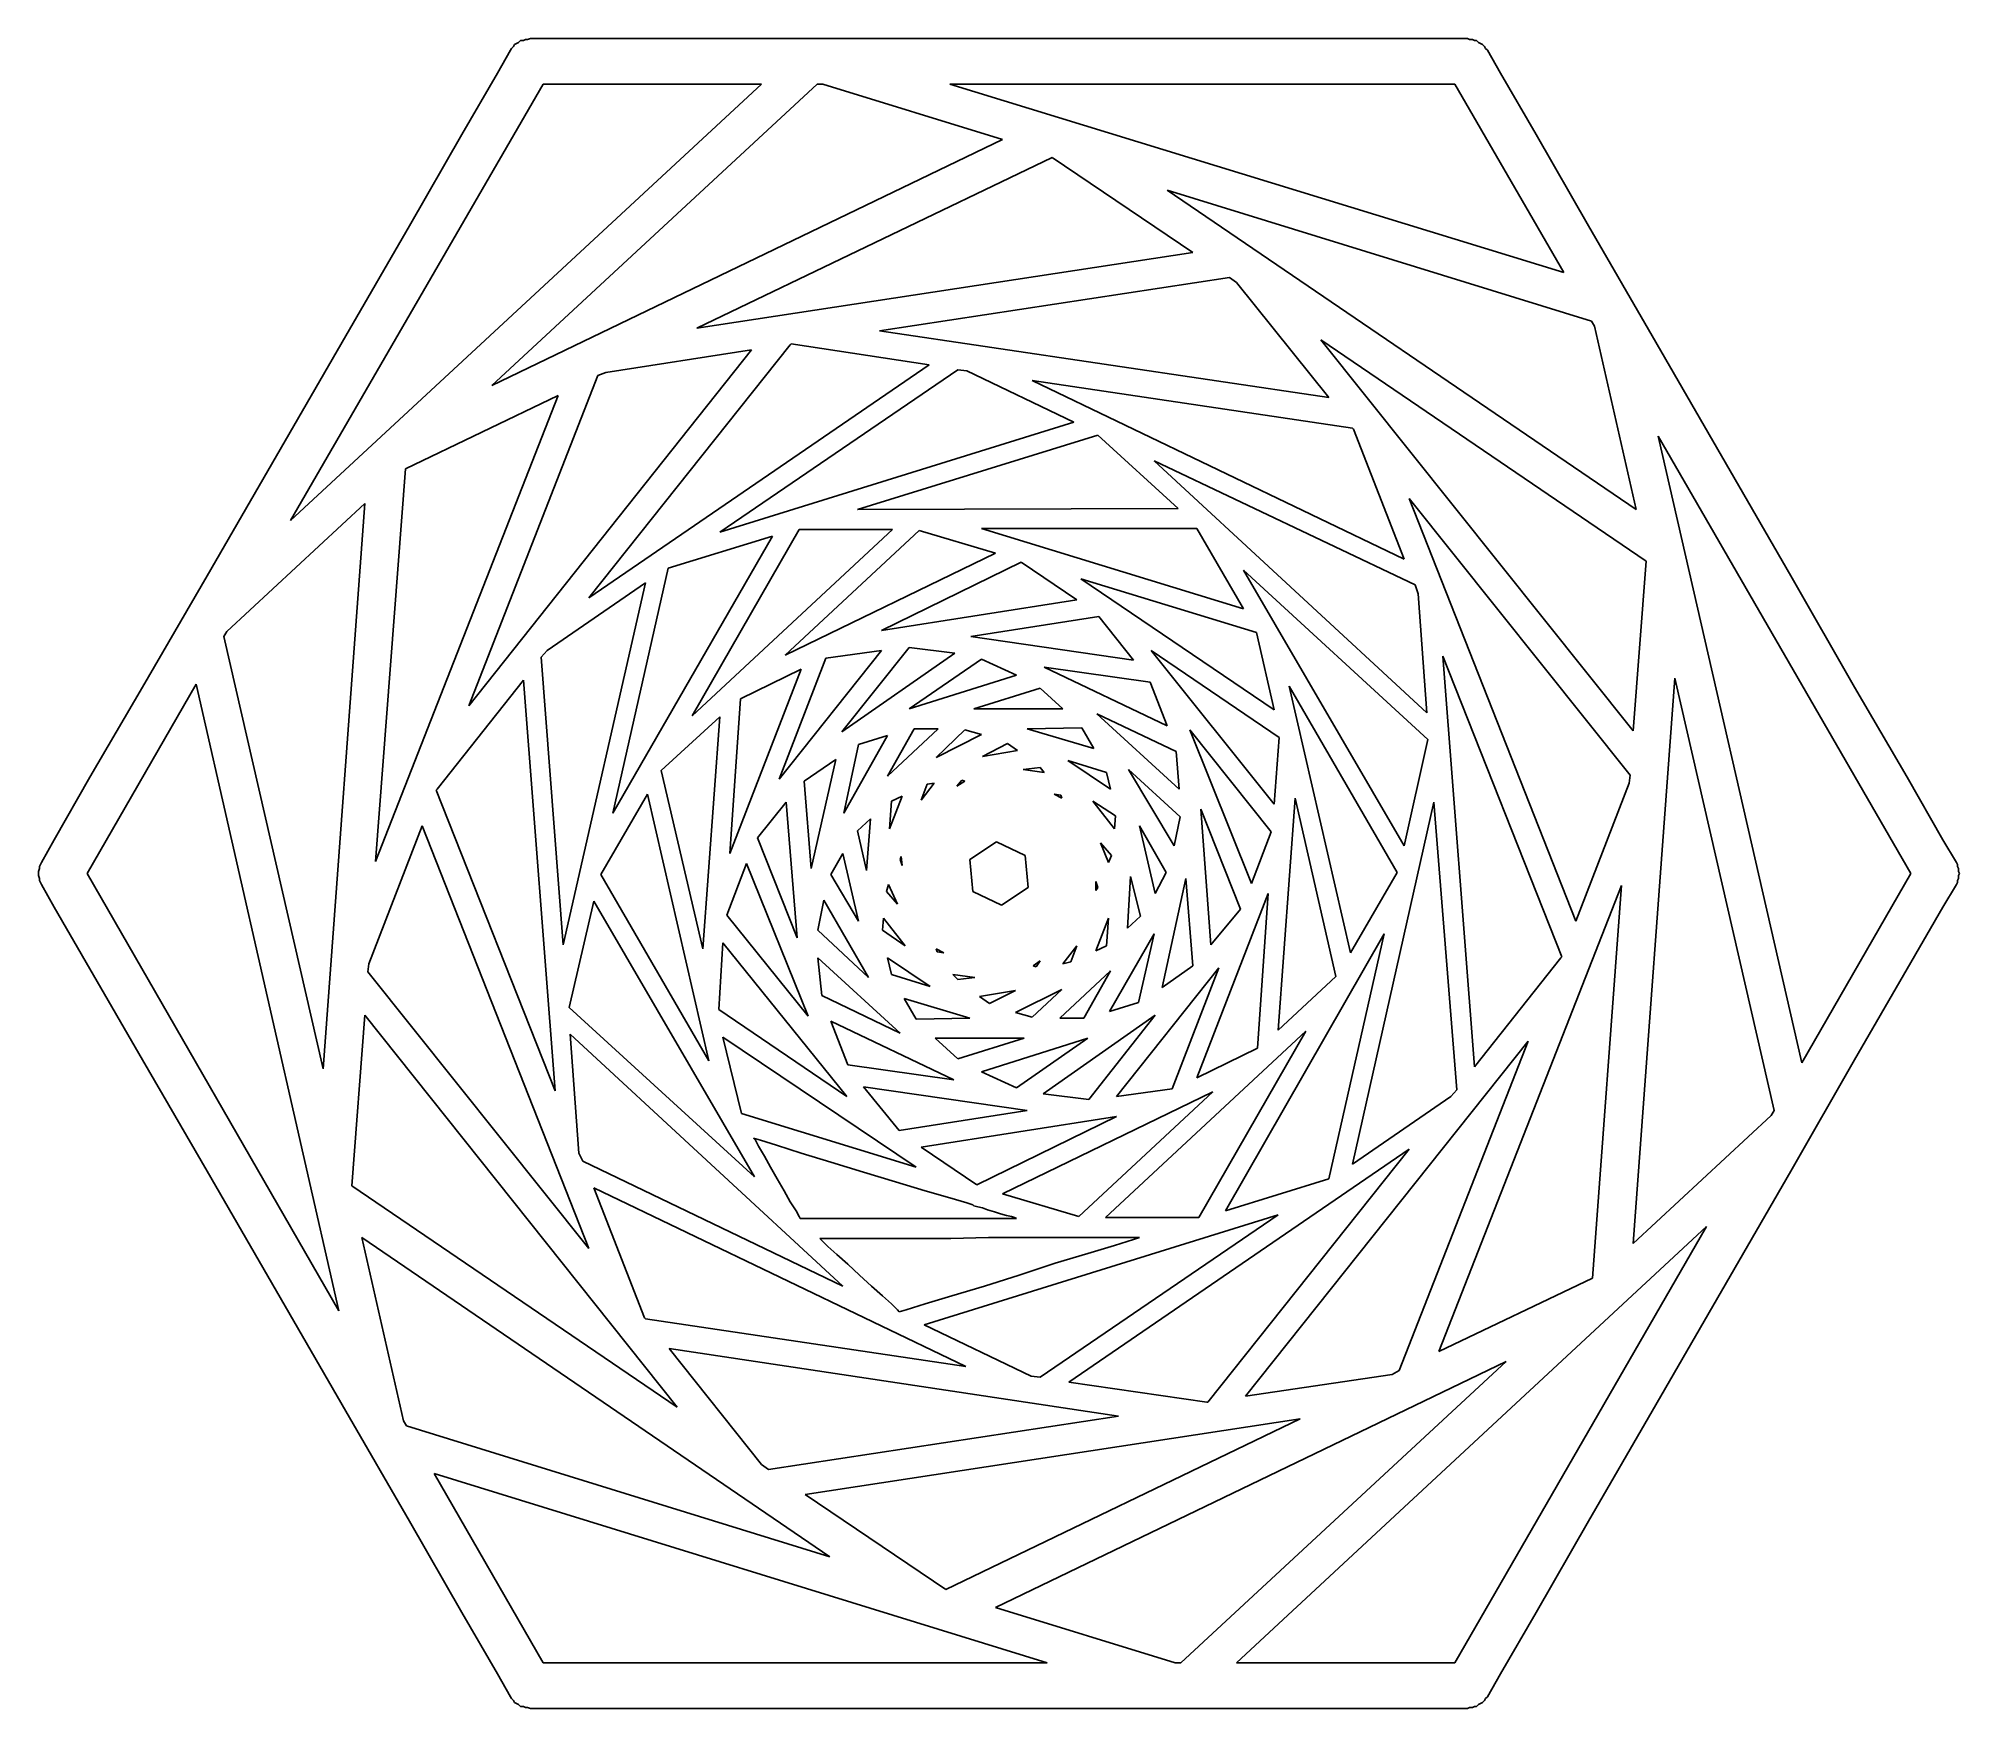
# Model space of a CAD drawing. Extents: x 41 to 1257, y 90 to 1147.
import ezdxf

# ---------------------------------------------------------------- set-up
doc = ezdxf.new("R2010")
doc.units = 0
doc.layers.add('Layer_1', color=7, linetype='CONTINUOUS')

msp = doc.modelspace()

# ---------------------------------------------------------------- linework, layer by layer
at = {"layer": 'Layer_1', "color": 1}
for p, q in [((342.277014, 1143.158593), (341.64945, 1141.903464)), ((343.532142, 1143.786157), (342.277014, 1143.158593)), ((344.787271, 1144.413721), (343.532142, 1143.786157)), ((346.042399, 1145.66885), (344.787271, 1144.413721)), ((347.925092, 1145.66885), (346.042399, 1145.66885)), ((349.18022, 1146.296414), (347.925092, 1145.66885)), ((350.435349, 1146.296414), (349.18022, 1146.296414)), ((352.318042, 1146.923978), (350.435349, 1146.296414)), ((368.634712, 1146.923978), (352.318042, 1146.923978)), ((413.819337, 1146.923978), (368.634712, 1146.923978)), ((480.341145, 1146.923978), (413.819337, 1146.923978)), ((560.669368, 1146.923978), (480.341145, 1146.923978)), ((648.52836, 1146.923978), (560.669368, 1146.923978)), ((736.387353, 1146.923978), (648.52836, 1146.923978)), ((817.34314, 1146.923978), (736.387353, 1146.923978)), ((883.864948, 1146.923978), (817.34314, 1146.923978)), ((929.049573, 1146.923978), (883.864948, 1146.923978)), ((945.366243, 1146.923978), (929.049573, 1146.923978)), ((946.621372, 1146.296414), (945.366243, 1146.923978)), ((948.504065, 1146.296414), (946.621372, 1146.296414)), ((949.759193, 1145.66885), (948.504065, 1146.296414)), ((951.014321, 1145.66885), (949.759193, 1145.66885)), ((952.26945, 1144.413721), (951.014321, 1145.66885)), ((953.524578, 1143.786157), (952.26945, 1144.413721)), ((954.779707, 1143.158593), (953.524578, 1143.786157)), ((956.034835, 1141.903464), (954.779707, 1143.158593)), ((339.766757, 1139.393207), (331.608422, 1124.95923)), ((340.394321, 1140.648336), (339.766757, 1139.393207)), ((341.64945, 1141.903464), (340.394321, 1140.648336)), ((956.6624, 1140.648336), (956.034835, 1141.903464)), ((957.917528, 1139.393207), (956.6624, 1140.648336)), ((966.075863, 1124.95923), (957.917528, 1139.393207)), ((331.608422, 1124.95923), (309.016109, 1086.050247)), ((988.668176, 1086.050247), (966.075863, 1124.95923)), ((309.016109, 1086.050247), (275.755205, 1028.314338)), ((1021.92908, 1028.314338), (988.668176, 1086.050247)), ((275.755205, 1028.314338), (235.591094, 958.654708)), ((1062.093191, 958.654708), (1021.92908, 1028.314338)), ((235.591094, 958.654708), (191.661598, 882.719435)), ((1106.022687, 882.719435), (1062.093191, 958.654708)), ((191.661598, 882.719435), (147.732101, 806.784163)), ((1149.952184, 806.784163), (1106.022687, 882.719435)), ((147.732101, 806.784163), (106.940426, 736.496969)), ((1190.116295, 736.496969), (1149.952184, 806.784163)), ((106.940426, 736.496969), (73.679521, 679.388623)), ((1223.377199, 679.388623), (1190.116295, 736.496969)), ((73.679521, 679.388623), (51.087209, 639.852076)), ((1245.969512, 639.852076), (1223.377199, 679.388623)), ((51.087209, 639.852076), (42.928874, 625.418099)), ((1254.755411, 625.418099), (1245.969512, 639.852076)), ((41.673745, 621.652714), (41.046181, 619.770021)), ((42.30131, 624.162971), (41.673745, 622.907842)), ((41.673745, 622.907842), (41.673745, 621.652714)), ((42.928874, 625.418099), (42.30131, 624.162971)), ((1255.382975, 624.162971), (1254.755411, 625.418099)), ((1255.382975, 622.907842), (1255.382975, 624.162971)), ((1256.01054, 621.652714), (1255.382975, 622.907842)), ((1256.01054, 619.770021), (1256.01054, 621.652714)), ((41.046181, 619.770021), (41.046181, 618.514892)), ((41.046181, 618.514892), (41.046181, 617.259764)), ((41.046181, 617.259764), (41.673745, 615.377071)), ((41.673745, 615.377071), (41.673745, 614.121943)), ((41.673745, 614.121943), (42.30131, 612.866814)), ((42.30131, 612.866814), (42.928874, 611.611686)), ((42.928874, 611.611686), (51.087209, 597.177708)), ((1245.969512, 597.177708), (1254.755411, 611.611686)), ((1254.755411, 611.611686), (1255.382975, 612.866814)), ((1255.382975, 614.121943), (1256.01054, 615.377071)), ((1255.382975, 612.866814), (1255.382975, 614.121943)), ((1256.638104, 618.514892), (1256.01054, 619.770021)), ((1256.01054, 617.259764), (1256.638104, 618.514892)), ((1256.01054, 615.377071), (1256.01054, 617.259764)), ((51.087209, 597.177708), (73.679521, 558.268726)), ((1223.377199, 558.268726), (1245.969512, 597.177708)), ((73.679521, 558.268726), (106.940426, 500.532816)), ((1190.116295, 500.532816), (1223.377199, 558.268726)), ((106.940426, 500.532816), (147.732101, 430.245622)), ((1149.952184, 430.245622), (1190.116295, 500.532816)), ((147.732101, 430.245622), (191.661598, 354.31035)), ((1106.022687, 354.31035), (1149.952184, 430.245622)), ((191.661598, 354.31035), (235.591094, 278.375077)), ((1062.093191, 278.375077), (1106.022687, 354.31035)), ((235.591094, 278.375077), (275.755205, 208.715447)), ((1021.92908, 208.715447), (1062.093191, 278.375077)), ((275.755205, 208.715447), (309.016109, 150.979538)), ((988.668176, 150.979538), (1021.92908, 208.715447)), ((309.016109, 150.979538), (331.608422, 112.070555)), ((966.075863, 112.070555), (988.668176, 150.979538)), ((331.608422, 112.070555), (339.766757, 97.636578)), ((957.917528, 97.636578), (966.075863, 112.070555)), ((339.766757, 97.636578), (340.394321, 96.381449)), ((956.6624, 96.381449), (957.917528, 97.636578)), ((340.394321, 96.381449), (341.64945, 95.126321)), ((341.64945, 95.126321), (342.277014, 93.871192)), ((342.277014, 93.871192), (343.532142, 93.243628)), ((343.532142, 93.243628), (344.787271, 92.616064)), ((344.787271, 92.616064), (346.042399, 91.360935)), ((346.042399, 91.360935), (347.925092, 91.360935)), ((347.925092, 91.360935), (349.18022, 90.733371)), ((349.18022, 90.733371), (350.435349, 90.733371)), ((350.435349, 90.733371), (352.318042, 90.105807)), ((352.318042, 90.105807), (368.634712, 90.105807)), ((368.634712, 90.105807), (413.819337, 90.105807)), ((413.819337, 90.105807), (480.341145, 90.105807)), ((480.341145, 90.105807), (560.669368, 90.105807)), ((560.669368, 90.105807), (648.52836, 90.105807)), ((648.52836, 90.105807), (736.387353, 90.105807)), ((736.387353, 90.105807), (817.34314, 90.105807)), ((817.34314, 90.105807), (883.864948, 90.105807)), ((883.864948, 90.105807), (929.049573, 90.105807)), ((929.049573, 90.105807), (945.366243, 90.105807)), ((945.366243, 90.105807), (946.621372, 90.733371)), ((946.621372, 90.733371), (948.504065, 90.733371)), ((948.504065, 90.733371), (949.759193, 91.360935)), ((949.759193, 91.360935), (951.014321, 91.360935)), ((951.014321, 91.360935), (952.26945, 92.616064)), ((952.26945, 92.616064), (953.524578, 93.243628)), ((953.524578, 93.243628), (954.779707, 93.871192)), ((954.779707, 93.871192), (956.034835, 95.126321)), ((956.034835, 95.126321), (956.6624, 96.381449))]:
    msp.add_line(p, q, dxfattribs=at)
at = {"layer": 'Layer_1', "color": 5}
for p, q in [((498.540508, 1118.056023), (200.447497, 841.92776)), ((200.447497, 841.92776), (360.476377, 1118.056023)), ((327.843036, 927.276496), (533.684105, 1118.056023)), ((360.476377, 1118.056023), (498.540508, 1118.056023)), ((533.684105, 1118.056023), (537.449491, 1118.056023)), ((537.449491, 1118.056023), (651.038617, 1082.912426)), ((1006.239974, 998.818819), (617.777713, 1118.056023)), ((617.777713, 1118.056023), (937.207908, 1118.056023)), ((937.207908, 1118.056023), (1006.239974, 998.818819)), ((651.038617, 1082.912426), (327.843036, 927.276496)), ((457.748833, 963.675222), (682.416829, 1071.61627)), ((682.416829, 1071.61627), (771.53095, 1011.370103)), ((755.21428, 1050.90665), (1023.811773, 968.068171)), ((1052.052163, 848.830967), (755.21428, 1050.90665)), ((771.53095, 1011.370103), (457.748833, 963.675222)), ((573.220652, 961.792529), (794.750827, 995.680997)), ((794.750827, 995.680997), (799.143777, 992.543176)), ((799.143777, 992.543176), (857.507251, 919.745725)), ((857.507251, 919.745725), (573.220652, 961.792529)), ((1023.811773, 968.068171), (1025.694465, 964.93035)), ((1025.694465, 964.93035), (1052.052163, 848.830967)), ((492.264866, 949.868808), (313.409059, 724.573248)), ((389.344331, 792.97775), (516.739871, 953.00663)), ((400.012923, 935.434831), (492.264866, 949.868808)), ((516.739871, 953.00663), (517.367435, 953.634194)), ((517.367435, 953.634194), (604.598864, 940.455345)), ((1050.169471, 708.884142), (852.486737, 956.144451)), ((852.486737, 956.144451), (1058.327806, 816.197626)), ((604.598864, 940.455345), (389.344331, 792.97775)), ((472.18281, 834.396989), (622.798227, 937.317524)), ((622.798227, 937.317524), (628.446305, 936.689959)), ((628.446305, 936.689959), (696.223242, 904.056619)), ((313.409059, 724.573248), (394.99241, 933.552138)), ((394.99241, 933.552138), (400.012923, 935.434831)), ((905.202132, 817.452755), (669.865544, 930.414317)), ((669.865544, 930.414317), (872.568792, 900.291234)), ((369.88984, 921.000854), (254.418021, 626.045663)), ((273.244948, 874.5611), (369.88984, 921.000854)), ((696.223242, 904.056619), (472.18281, 834.396989)), ((872.568792, 900.291234), (873.196356, 899.66367)), ((873.196356, 899.66367), (905.202132, 817.452755)), ((559.414239, 848.830967), (711.284784, 895.898284)), ((711.284784, 895.898284), (762.117487, 849.458531)), ((1156.85539, 498.650124), (1065.858576, 895.27072)), ((1065.858576, 895.27072), (1225.887456, 618.514892)), ((919.63611, 720.180298), (747.055945, 879.581614)), ((747.055945, 879.581614), (912.105339, 801.136085)), ((254.418021, 626.045663), (273.244948, 874.5611)), ((160.283386, 771.640566), (247.514814, 852.596352)), ((247.514814, 852.596352), (221.157117, 494.884738)), ((1013.770745, 588.391809), (908.339954, 855.734173)), ((908.339954, 855.734173), (1048.286778, 680.643752)), ((762.117487, 849.458531), (559.414239, 848.830967)), ((505.443715, 831.886732), (404.405873, 656.796311)), ((439.54947, 811.804677), (505.443715, 831.886732)), ((454.611012, 718.297606), (522.387949, 836.279682)), ((581.378987, 836.279682), (454.611012, 718.297606)), ((513.60205, 756.579024), (598.323222, 835.652118)), ((522.387949, 836.279682), (581.378987, 836.279682)), ((598.323222, 835.652118), (646.645668, 821.21814)), ((637.859768, 836.907246), (774.041207, 836.907246)), ((803.536726, 786.074543), (637.859768, 836.907246)), ((774.041207, 836.907246), (803.536726, 786.074543)), ((646.645668, 821.21814), (513.60205, 756.579024)), ((574.475781, 772.26813), (662.962338, 815.570062)), ((662.962338, 815.570062), (698.105935, 791.722621)), ((1058.327806, 816.197626), (1050.169471, 708.884142)), ((362.986634, 759.716845), (425.115493, 802.391213)), ((425.115493, 802.391213), (373.027661, 573.330268)), ((404.405873, 656.796311), (439.54947, 811.804677)), ((700.616192, 804.90147), (811.695061, 771.013001)), ((822.991218, 722.062991), (700.616192, 804.90147)), ((905.202132, 636.086691), (803.536726, 810.549548)), ((803.536726, 810.549548), (920.263674, 703.236064)), ((698.105935, 791.722621), (574.475781, 772.26813)), ((912.105339, 801.136085), (913.988032, 795.488007)), ((913.988032, 795.488007), (919.63611, 720.180298)), ((630.956562, 768.502745), (711.912348, 781.054029)), ((711.912348, 781.054029), (733.877096, 753.441203)), ((158.400693, 768.502745), (160.283386, 771.640566)), ((221.157117, 494.884738), (158.400693, 768.502745)), ((733.877096, 753.441203), (630.956562, 768.502745)), ((811.695061, 771.013001), (822.991218, 722.062991)), ((359.221248, 755.323896), (362.986634, 759.716845)), ((373.027661, 573.330268), (359.221248, 755.323896)), ((574.475781, 759.716845), (509.836665, 678.133495)), ((509.836665, 678.133495), (539.332184, 754.696331)), ((539.332184, 754.696331), (574.475781, 759.716845)), ((549.373211, 708.256578), (592.047579, 761.599538)), ((620.915534, 757.834153), (549.373211, 708.256578)), ((592.047579, 761.599538), (620.915534, 757.834153)), ((592.047579, 722.690555), (637.859768, 754.068767)), ((637.859768, 754.068767), (659.824517, 744.027739)), ((822.991218, 662.444389), (745.173253, 759.716845)), ((745.173253, 759.716845), (826.129039, 704.491193)), ((949.759193, 496.139867), (929.677138, 755.95146)), ((929.677138, 755.95146), (1004.984846, 565.799497)), ((523.643078, 747.793125), (478.458453, 631.066177)), ((485.361659, 728.966198), (523.643078, 747.793125)), ((659.824517, 744.027739), (592.047579, 722.690555)), ((677.396315, 749.048253), (744.545688, 739.63479)), ((755.21428, 712.021963), (677.396315, 749.048253)), ((1050.169471, 384.433433), (1076.527168, 742.145047)), ((1076.527168, 742.145047), (1139.283592, 468.52704)), ((71.796829, 618.514892), (140.828895, 738.379661)), ((140.828895, 738.379661), (231.198144, 341.759065)), ((293.327004, 671.857852), (347.925092, 740.889918)), ((347.925092, 740.889918), (368.007147, 481.078325)), ((632.839255, 722.690555), (674.886058, 735.869404)), ((674.886058, 735.869404), (689.320036, 722.690555)), ((744.545688, 739.63479), (755.21428, 712.021963)), ((871.313664, 568.309754), (832.404681, 737.124533)), ((832.404681, 737.124533), (900.809183, 619.142457)), ((435.156521, 683.781573), (472.18281, 717.670042)), ((472.18281, 717.670042), (461.514218, 570.820011)), ((478.458453, 631.066177), (485.361659, 728.966198)), ((689.320036, 722.690555), (632.839255, 722.690555)), ((710.65722, 719.552734), (760.862358, 695.705293)), ((762.745051, 671.857852), (710.65722, 719.552734)), ((578.241166, 705.746321), (550.62834, 656.796311)), ((560.041803, 700.098243), (578.241166, 705.746321)), ((578.241166, 680.016187), (595.1854, 710.139271)), ((610.246942, 710.139271), (578.241166, 680.016187)), ((595.1854, 710.139271), (610.246942, 710.139271)), ((608.991814, 691.939908), (627.191176, 709.511706)), ((637.859768, 706.373885), (608.991814, 691.939908)), ((627.191176, 709.511706), (637.859768, 706.373885)), ((666.727723, 710.139271), (701.243756, 710.766835)), ((708.774527, 697.587986), (666.727723, 710.139271)), ((701.243756, 710.766835), (708.774527, 697.587986)), ((808.55724, 612.23925), (769.648258, 709.511706)), ((769.648258, 709.511706), (821.108525, 644.87259)), ((550.62834, 656.796311), (560.041803, 700.098243)), ((638.487333, 692.567472), (654.176438, 700.725807)), ((660.452081, 696.332858), (638.487333, 692.567472)), ((654.176438, 700.725807), (660.452081, 696.332858)), ((760.862358, 695.705293), (762.745051, 671.857852)), ((826.129039, 704.491193), (822.991218, 662.444389)), ((920.263674, 703.236064), (905.202132, 636.086691)), ((461.514218, 570.820011), (435.156521, 683.781573)), ((525.52577, 676.878366), (545.607826, 690.684779)), ((545.607826, 690.684779), (529.91872, 621.652714)), ((664.217466, 684.409137), (674.886058, 685.664266)), ((677.396315, 682.526444), (664.217466, 684.409137)), ((674.886058, 685.664266), (677.396315, 682.526444)), ((719.443119, 671.857852), (692.457857, 690.057215)), ((692.457857, 690.057215), (716.932862, 682.526444)), ((716.932862, 682.526444), (719.443119, 671.857852)), ((759.60723, 636.086691), (730.739275, 684.409137)), ((730.739275, 684.409137), (763.372615, 654.286054)), ((292.699439, 671.230288), (293.327004, 671.857852)), ((368.007147, 481.078325), (292.699439, 671.230288)), ((396.875102, 617.887328), (426.370621, 668.720031)), ((426.370621, 668.720031), (465.279604, 499.905252)), ((529.91872, 621.652714), (525.52577, 676.878366)), ((607.736685, 675.623238), (599.57835, 664.954646)), ((599.57835, 664.954646), (603.343735, 674.995674)), ((603.343735, 674.995674), (607.736685, 675.623238)), ((622.170663, 673.740545), (625.308484, 677.505931)), ((627.191176, 676.878366), (622.170663, 673.740545)), ((625.308484, 677.505931), (627.191176, 676.878366)), ((683.671958, 668.720031), (688.064907, 668.092467)), ((688.692471, 666.209774), (683.671958, 668.720031)), ((1047.659214, 675.623238), (1013.770745, 588.391809)), ((1048.286778, 680.643752), (1047.659214, 675.623238)), ((496.030251, 641.107205), (514.229614, 663.699517)), ((514.229614, 663.699517), (521.132821, 577.723217)), ((587.65463, 667.464903), (579.496295, 646.755283)), ((579.496295, 646.755283), (580.751423, 664.327082)), ((580.751423, 664.327082), (587.65463, 667.464903)), ((688.064907, 668.092467), (688.692471, 666.209774)), ((721.953376, 646.755283), (708.146963, 664.327082)), ((708.146963, 664.327082), (722.58094, 654.913618)), ((782.827107, 573.330268), (776.551464, 659.306568)), ((776.551464, 659.306568), (801.654034, 595.92258)), ((825.501475, 519.359743), (836.170067, 666.209774)), ((836.170067, 666.209774), (861.9002, 553.248212)), ((872.568792, 434.638572), (924.029059, 663.699517)), ((924.029059, 663.699517), (938.463037, 481.705889)), ((250.025071, 561.406547), (283.91354, 648.637976)), ((283.91354, 648.637976), (389.344331, 381.295612)), ((559.414239, 645.500155), (567.572574, 653.030925)), ((565.062317, 620.397585), (559.414239, 645.500155)), ((567.572574, 653.030925), (565.062317, 620.397585)), ((722.58094, 654.913618), (721.953376, 646.755283)), ((747.683509, 605.963608), (737.642482, 648.637976)), ((737.642482, 648.637976), (754.586716, 619.142457)), ((763.372615, 654.286054), (759.60723, 636.086691)), ((821.108525, 644.87259), (808.55724, 612.23925)), ((521.132821, 577.723217), (496.030251, 641.107205)), ((630.328998, 627.300792), (647.273232, 638.596948)), ((647.273232, 638.596948), (665.472595, 629.811049)), ((718.18799, 625.418099), (713.167477, 637.969384)), ((713.167477, 637.969384), (720.070683, 629.811049)), ((476.57576, 592.157195), (489.127045, 624.790535)), ((489.127045, 624.790535), (528.036027, 528.145643)), ((542.470005, 617.887328), (550.000776, 631.066177)), ((550.000776, 631.066177), (560.041803, 588.391809)), ((586.399501, 627.300792), (587.027065, 629.183484)), ((587.65463, 623.535406), (586.399501, 627.300792)), ((587.027065, 629.183484), (587.65463, 623.535406)), ((632.21169, 607.218736), (630.328998, 627.300792)), ((665.472595, 629.811049), (667.355287, 609.728993)), ((720.070683, 629.811049), (718.18799, 625.418099)), ((231.198144, 341.759065), (71.796829, 618.514892)), ((465.279604, 499.905252), (396.875102, 617.887328)), ((560.041803, 588.391809), (542.470005, 617.887328)), ((577.613602, 607.218736), (578.86873, 611.611686)), ((578.86873, 611.611686), (584.516808, 599.060401)), ((667.355287, 609.728993), (650.411053, 598.432837)), ((710.029655, 607.8463), (710.029655, 613.494379)), ((710.029655, 613.494379), (711.284784, 609.728993)), ((711.284784, 609.728993), (710.029655, 607.8463)), ((730.111711, 583.99886), (731.994404, 616.6322)), ((731.994404, 616.6322), (738.270046, 591.52963)), ((754.586716, 619.142457), (747.683509, 605.963608)), ((752.076459, 546.345005), (767.138001, 615.377071)), ((767.138001, 615.377071), (771.53095, 560.151419)), ((900.809183, 619.142457), (871.313664, 568.309754)), ((927.166881, 316.028931), (1042.6387, 610.984122)), ((1042.6387, 610.984122), (1024.439337, 362.468685)), ((1225.887456, 618.514892), (1156.85539, 498.650124)), ((376.793047, 533.793721), (392.482153, 600.943094)), ((392.482153, 600.943094), (494.147559, 426.480237)), ((534.31167, 582.743731), (538.077055, 601.570658)), ((538.077055, 601.570658), (566.317446, 552.620648)), ((584.516808, 599.060401), (577.613602, 607.218736)), ((650.411053, 598.432837), (632.21169, 607.218736)), ((774.041207, 489.23666), (819.225832, 605.963608)), ((801.654034, 595.92258), (782.827107, 573.330268)), ((819.225832, 605.963608), (812.322626, 508.063587)), ((528.036027, 528.145643), (476.57576, 592.157195)), ((575.103345, 582.743731), (575.730909, 590.274502)), ((575.730909, 590.274502), (589.537322, 572.702703)), ((710.029655, 569.564882), (718.18799, 590.274502)), ((718.18799, 590.274502), (716.932862, 572.702703)), ((738.270046, 591.52963), (730.111711, 583.99886)), ((471.555246, 532.538592), (474.065503, 574.585396)), ((474.065503, 574.585396), (552.511032, 477.31294)), ((566.317446, 552.620648), (534.31167, 582.743731)), ((589.537322, 572.702703), (575.103345, 582.743731)), ((689.320036, 561.406547), (698.105935, 572.702703)), ((698.105935, 572.702703), (694.34055, 562.661676)), ((716.932862, 572.702703), (710.029655, 569.564882)), ((718.815555, 531.283464), (747.055945, 580.233474)), ((747.055945, 580.233474), (737.014917, 536.931542)), ((792.24057, 405.143053), (892.650848, 580.233474)), ((892.650848, 580.233474), (857.507251, 425.225108)), ((249.397507, 556.386033), (250.025071, 561.406547)), ((534.31167, 565.171933), (586.399501, 517.477051)), ((536.821927, 541.324492), (534.31167, 565.171933)), ((578.241166, 565.171933), (605.226428, 546.97257)), ((580.751423, 554.503341), (578.241166, 565.171933)), ((609.619378, 568.937318), (608.991814, 570.820011)), ((608.991814, 570.820011), (614.012327, 568.309754)), ((614.012327, 568.309754), (609.619378, 568.937318)), ((670.493109, 560.151419), (674.886058, 563.28924)), ((672.375801, 559.523854), (670.493109, 560.151419)), ((674.886058, 563.28924), (672.375801, 559.523854)), ((694.34055, 562.661676), (689.320036, 561.406547)), ((771.53095, 560.151419), (752.076459, 546.345005)), ((1004.357281, 565.171933), (949.759193, 496.139867)), ((1004.984846, 565.799497), (1004.357281, 565.171933)), ((389.344331, 381.295612), (249.397507, 556.386033)), ((605.226428, 546.97257), (580.751423, 554.503341)), ((622.798227, 551.365519), (619.660406, 554.503341)), ((619.660406, 554.503341), (633.466819, 552.620648)), ((633.466819, 552.620648), (622.798227, 551.365519)), ((687.437343, 526.890514), (719.443119, 557.013597)), ((719.443119, 557.013597), (702.498885, 526.890514)), ((723.208504, 477.31294), (787.84762, 558.89629)), ((787.84762, 558.89629), (758.352101, 482.333454)), ((861.9002, 553.248212), (825.501475, 519.359743)), ((586.399501, 517.477051), (536.821927, 541.324492)), ((588.909758, 539.441799), (630.328998, 526.890514)), ((596.440529, 526.26295), (588.909758, 539.441799)), ((636.60464, 540.696927), (659.196952, 544.462313)), ((642.880282, 536.303978), (636.60464, 540.696927)), ((659.196952, 544.462313), (642.880282, 536.303978)), ((659.196952, 530.6559), (688.692471, 545.089877)), ((688.692471, 545.089877), (669.865544, 527.518078)), ((737.014917, 536.931542), (718.815555, 531.283464)), ((239.356479, 420.832159), (247.514814, 528.773207)), ((247.514814, 528.773207), (445.197548, 280.885334)), ((494.147559, 426.480237), (376.793047, 533.793721)), ((552.511032, 477.31294), (471.555246, 532.538592)), ((542.470005, 525.007821), (620.28797, 487.981532)), ((553.138597, 497.394995), (542.470005, 525.007821)), ((630.328998, 526.890514), (596.440529, 526.26295)), ((669.865544, 527.518078), (659.196952, 530.6559)), ((676.768751, 479.195632), (747.683509, 528.773207)), ((702.498885, 526.890514), (687.437343, 526.890514)), ((747.683509, 528.773207), (705.636706, 475.430247)), ((383.068689, 441.541778), (377.420611, 516.849486)), ((377.420611, 516.849486), (550.000776, 357.448171)), ((485.989224, 466.644348), (474.065503, 514.966794)), ((474.065503, 514.966794), (596.440529, 432.755879)), ((608.364249, 514.339229), (664.84503, 514.339229)), ((622.798227, 501.160381), (608.364249, 514.339229)), ((664.84503, 514.339229), (622.798227, 501.160381)), ((637.859768, 493.002046), (705.009141, 514.339229)), ((705.009141, 514.339229), (659.824517, 482.961018)), ((716.305298, 400.750103), (843.073273, 518.732179)), ((843.073273, 518.732179), (775.296336, 400.750103)), ((804.791855, 287.788541), (983.647662, 512.456537)), ((983.647662, 512.456537), (902.064311, 304.105211)), ((812.322626, 508.063587), (774.041207, 489.23666)), ((620.28797, 487.981532), (553.138597, 497.394995)), ((659.824517, 482.961018), (637.859768, 493.002046)), ((585.771937, 455.975756), (563.179624, 483.588582)), ((563.179624, 483.588582), (666.727723, 468.52704)), ((651.038617, 415.811645), (784.082235, 480.450761)), ((705.636706, 475.430247), (676.768751, 479.195632)), ((784.082235, 480.450761), (699.361063, 401.377667)), ((758.352101, 482.333454), (723.208504, 477.31294)), ((934.697651, 477.31294), (872.568792, 434.638572)), ((938.463037, 481.705889), (934.697651, 477.31294)), ((596.440529, 432.755879), (485.989224, 466.644348)), ((666.727723, 468.52704), (585.771937, 455.975756)), ((599.57835, 445.307164), (723.208504, 464.761655)), ((723.208504, 464.761655), (634.721947, 421.459723)), ((1137.400899, 465.389219), (1050.169471, 384.433433)), ((1139.283592, 468.52704), (1137.400899, 465.389219)), ((494.775123, 449.700113), (493.519994, 450.955242)), ((493.519994, 450.955242), (497.912944, 449.700113)), ((385.578946, 436.521264), (383.068689, 441.541778)), ((496.657816, 445.934728), (494.775123, 449.700113)), ((500.423201, 439.659086), (496.657816, 445.934728)), ((497.912944, 449.700113), (507.953972, 446.562292)), ((504.188586, 432.755879), (500.423201, 439.659086)), ((507.953972, 446.562292), (523.643078, 441.541778)), ((523.643078, 441.541778), (542.470005, 435.8937)), ((634.721947, 421.459723), (599.57835, 445.307164)), ((693.085421, 296.57444), (908.339954, 444.052035)), ((908.339954, 444.052035), (780.944414, 284.023155)), ((550.000776, 357.448171), (385.578946, 436.521264)), ((508.581536, 425.225108), (504.188586, 432.755879)), ((542.470005, 435.8937), (563.179624, 429.618058)), ((563.179624, 429.618058), (583.26168, 423.342415)), ((445.197548, 280.885334), (239.356479, 420.832159)), ((424.487929, 337.366115), (392.482153, 419.57703)), ((392.482153, 419.57703), (627.818741, 306.615468)), ((512.974486, 417.694337), (508.581536, 425.225108)), ((516.739871, 410.791131), (512.974486, 417.694337)), ((583.26168, 423.342415), (602.088607, 417.694337)), ((602.088607, 417.694337), (617.777713, 413.301388)), ((617.777713, 413.301388), (628.446305, 410.163567)), ((699.361063, 401.377667), (651.038617, 415.811645)), ((857.507251, 425.225108), (792.24057, 405.143053)), ((520.505257, 405.143053), (516.739871, 410.791131)), ((522.387949, 401.377667), (520.505257, 405.143053)), ((523.015513, 400.122539), (522.387949, 401.377667)), ((601.461043, 332.973166), (825.501475, 402.632796)), ((628.446305, 410.163567), (632.21169, 408.908438)), ((632.21169, 408.908438), (632.21169, 408.908438)), ((632.21169, 408.908438), (632.839255, 408.280874)), ((632.839255, 408.280874), (635.349511, 407.65331)), ((635.349511, 407.65331), (638.487333, 407.025745)), ((638.487333, 407.025745), (641.625154, 405.770617)), ((641.625154, 405.770617), (646.018103, 404.515488)), ((646.018103, 404.515488), (649.783489, 403.26036)), ((649.783489, 403.26036), (653.548874, 402.005231)), ((653.548874, 402.005231), (656.686695, 401.377667)), ((656.686695, 401.377667), (658.569388, 400.750103)), ((825.501475, 402.632796), (674.886058, 299.712261)), ((527.408463, 400.122539), (523.015513, 400.122539)), ((537.449491, 400.122539), (527.408463, 400.122539)), ((552.511032, 400.122539), (537.449491, 400.122539)), ((571.33796, 400.122539), (552.511032, 400.122539)), ((591.420015, 400.122539), (571.33796, 400.122539)), ((611.502071, 400.122539), (591.420015, 400.122539)), ((630.328998, 400.122539), (611.502071, 400.122539)), ((645.390539, 400.122539), (630.328998, 400.122539)), ((656.059131, 400.122539), (645.390539, 400.122539)), ((659.824517, 400.122539), (656.059131, 400.122539)), ((658.569388, 400.750103), (659.824517, 400.122539)), ((775.296336, 400.750103), (716.305298, 400.750103)), ((799.143777, 118.973762), (1096.609224, 395.102025)), ((1096.609224, 395.102025), (937.207908, 118.973762)), ((271.98982, 272.099435), (245.632122, 388.198818)), ((245.632122, 388.198818), (541.84244, 186.123135)), ((536.821927, 386.316126), (535.566798, 387.571254)), ((535.566798, 387.571254), (539.959748, 387.571254)), ((540.587312, 382.55074), (536.821927, 386.316126)), ((539.959748, 387.571254), (552.511032, 387.571254)), ((546.23539, 377.530226), (540.587312, 382.55074)), ((553.138597, 371.254584), (546.23539, 377.530226)), ((552.511032, 387.571254), (571.33796, 387.571254)), ((571.33796, 387.571254), (593.930272, 387.571254)), ((593.930272, 387.571254), (618.405277, 387.571254)), ((618.405277, 387.571254), (642.252718, 388.198818)), ((642.252718, 388.198818), (664.84503, 388.198818)), ((664.84503, 388.198818), (683.671958, 388.198818)), ((683.671958, 388.198818), (696.223242, 388.198818)), ((705.009141, 378.157791), (684.299522, 371.882148)), ((696.223242, 388.198818), (700.616192, 388.198818)), ((700.616192, 388.198818), (700.616192, 388.198818)), ((700.616192, 388.198818), (701.87132, 388.198818)), ((701.87132, 388.198818), (704.381577, 388.198818)), ((704.381577, 388.198818), (708.774527, 388.198818)), ((721.953376, 383.178304), (705.009141, 378.157791)), ((708.774527, 388.198818), (713.795041, 388.198818)), ((713.795041, 388.198818), (719.443119, 388.198818)), ((719.443119, 388.198818), (724.463633, 388.198818)), ((733.877096, 386.94369), (721.953376, 383.178304)), ((724.463633, 388.198818), (730.111711, 388.198818)), ((730.111711, 388.198818), (733.877096, 388.198818)), ((733.877096, 388.198818), (737.014917, 388.198818)), ((737.642482, 388.198818), (733.877096, 386.94369)), ((737.014917, 388.198818), (737.642482, 388.198818)), ((560.669368, 364.351377), (553.138597, 371.254584)), ((684.299522, 371.882148), (661.707209, 364.351377)), ((568.200138, 357.448171), (560.669368, 364.351377)), ((575.103345, 351.172528), (568.200138, 357.448171)), ((639.742461, 357.448171), (619.032841, 351.172528)), ((661.707209, 364.351377), (639.742461, 357.448171)), ((1024.439337, 362.468685), (927.166881, 316.028931)), ((580.751423, 346.152015), (575.103345, 351.172528)), ((584.516808, 342.386629), (580.751423, 346.152015)), ((585.771937, 341.131501), (584.516808, 342.386629)), ((590.164887, 342.386629), (585.771937, 341.131501)), ((602.088607, 346.152015), (590.164887, 342.386629)), ((619.032841, 351.172528), (602.088607, 346.152015)), ((425.115493, 336.738551), (424.487929, 337.366115)), ((627.818741, 306.615468), (425.115493, 336.738551)), ((669.23798, 300.339825), (601.461043, 332.973166)), ((498.540508, 244.486609), (440.177034, 317.911624)), ((440.177034, 317.911624), (724.463633, 275.237256)), ((646.645668, 154.117359), (969.841249, 309.753289)), ((969.841249, 309.753289), (764.00018, 118.973762)), ((902.064311, 304.105211), (897.671362, 301.594954)), ((674.886058, 299.712261), (669.23798, 300.339825)), ((780.31685, 284.023155), (693.085421, 296.57444)), ((897.671362, 301.594954), (804.791855, 287.788541)), ((780.944414, 284.023155), (780.31685, 284.023155)), ((273.872512, 268.961614), (271.98982, 272.099435)), ((541.84244, 186.123135), (273.872512, 268.961614)), ((724.463633, 275.237256), (502.933458, 241.348787)), ((526.153335, 225.659682), (839.307888, 273.354563)), ((839.307888, 273.354563), (615.267456, 165.413515)), ((502.933458, 241.348787), (498.540508, 244.486609)), ((291.444311, 238.83853), (679.279008, 118.973762)), ((360.476377, 118.973762), (291.444311, 238.83853)), ((615.267456, 165.413515), (526.153335, 225.659682)), ((760.234794, 118.973762), (646.645668, 154.117359)), ((679.279008, 118.973762), (360.476377, 118.973762)), ((764.00018, 118.973762), (760.234794, 118.973762)), ((937.207908, 118.973762), (799.143777, 118.973762))]:
    msp.add_line(p, q, dxfattribs=at)

doc.saveas('drawing.dxf')
